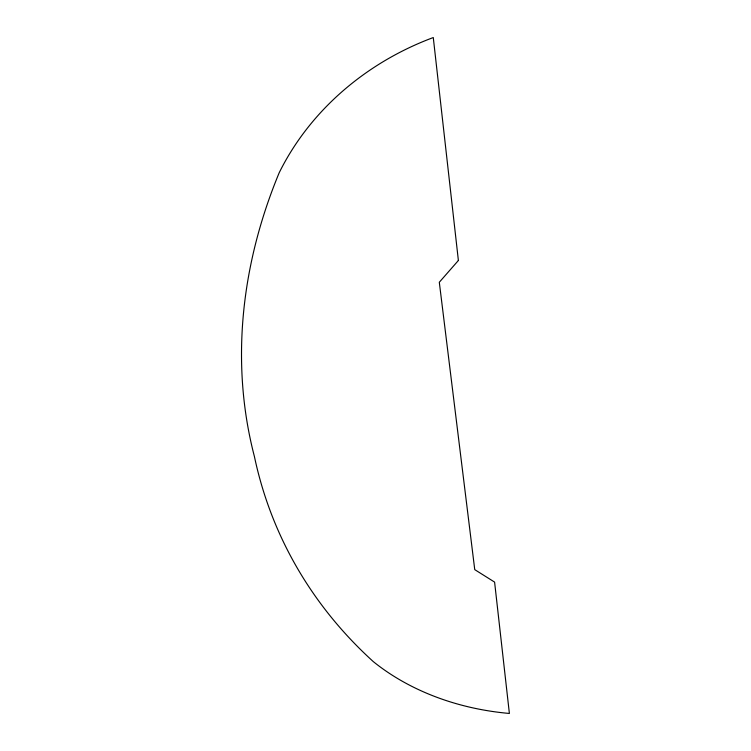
<?xml version="1.0" encoding="UTF-8"?>
<svg xmlns="http://www.w3.org/2000/svg" width="751" height="751" viewBox="0 0 751 751"><rect width="100%" height="100%" fill="white"/><g stroke="black" fill="none" stroke-linecap="round" stroke-linejoin="round"><path stroke-width="1.13" d="M458.382 260.484L439.307 282.254L474.745 569.633L494.599 582.109L509.385 713.45A236.293 184.079 -5.2 0 1 373.331 661.64A611.802 479.072 -23.1 0 1 254.42 456.561A619.904 488.319 -24.1 0 1 279.194 172.749A272.247 242.808 -12.9 0 1 433.28 37.55L458.382 260.484"/></g></svg>
